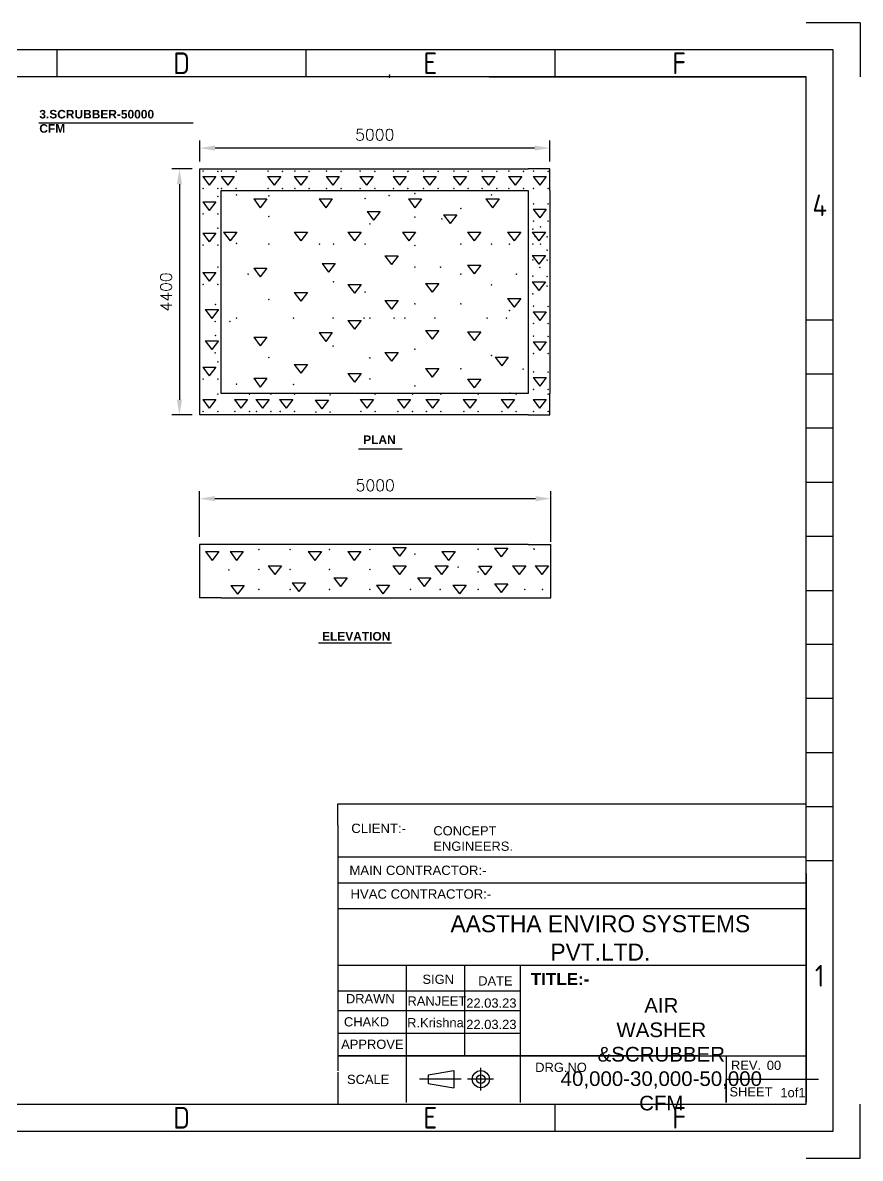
# Model space of a CAD drawing. Extents: x 26745 to 33068, y -1488 to 2983.
# Drawn here: x 29771 to 33068, y -1488 to 2983 of the extents above; entities that cross this region are included whole.
import ezdxf
from ezdxf.enums import TextEntityAlignment as Align

# ---------------------------------------------------------------- set-up
doc = ezdxf.new("R2010")
doc.units = 0
doc.header["$LTSCALE"] = 5
doc.header["$PDMODE"] = 3
doc.layers.get('0').update_dxf_attribs({"linetype": 'CONTINUOUS'})
doc.layers.get('DEFPOINTS').update_dxf_attribs({"linetype": 'CONTINUOUS'})
doc.layers.add('DIM', color=11, linetype='CONTINUOUS')
doc.layers.add('TEXT', color=5, linetype='CONTINUOUS')
doc.styles.add('BAUHAUS', font='bauhausb_0.TTF')
doc.styles.add('ISOCP', font='isocp.shx')
doc.styles.add('ROMANS', font='romans.shx', dxfattribs={"width": 0.85, "height": 75})
doc.styles.get("Standard").update_dxf_attribs({"font": 'romans.shx', "height": 45})
doc.dimstyles.get("Standard").update_dxf_attribs({"dimscale": 30, "dimtxt": 2, "dimasz": 1, "dimexe": 0.5, "dimexo": 0.5, "dimgap": 0.2, "dimtad": 1, "dimdec": 0, "dimdsep": 46, "dimtxsty": 'Standard', "dimcen": 2.5, "dimadec": 0, "dimazin": 0, "dimtfac": 1, "dimtdec": 0, "dimtmove": 2, "dimatfit": 3, "dimfxl": 0, "dimtolj": 1, "dimtzin": 0, "dimarcsym": 0})

# ---------------------------------------------------------------- blocks, each defined once
blk = doc.blocks.new('*D42')
at = {"color": 0, "lineweight": -2, "transparency": 16777216}
for p, q in [((30467.2, 958.9), (30467.2, 1139.2)), ((31850, 939.5), (31850, 1139.2)), ((31790, 1109.2), (30527.2, 1109.2))]:
    blk.add_line(p, q, dxfattribs=at)
at = {"color": 0, "transparency": 16777216}
for points in [[(30527.2, 1119.2), (30527.2, 1099.2), (30467.2, 1109.2)], [(31790, 1119.2), (31790, 1099.2), (31850, 1109.2)]]:
    blk.add_solid(points, dxfattribs=at)
at = {"layer": 'DEFPOINTS', "color": 0, "transparency": 16777216}
for p in [(30467.2, 1109.2), (30467.2, 928.9), (31850, 909.5)]:
    blk.add_point(p, dxfattribs=at)
at = {"color": 0, "transparency": 16777216, "insert": (31158.6, 1161.7), "char_height": 45, "attachment_point": 5}
blk.add_mtext('\\A1;5000', dxfattribs=at)
blk = doc.blocks.new('*D44')
at = {"color": 0, "lineweight": -2, "transparency": 16777216}
for p, q in [((30468, 2437.4), (30468, 2519.6)), ((31845.7, 2437.4), (31845.7, 2519.6)), ((31785.7, 2489.6), (30528, 2489.6))]:
    blk.add_line(p, q, dxfattribs=at)
at = {"color": 0, "transparency": 16777216}
for points in [[(30528, 2499.6), (30528, 2479.6), (30468, 2489.6)], [(31785.7, 2499.6), (31785.7, 2479.6), (31845.7, 2489.6)]]:
    blk.add_solid(points, dxfattribs=at)
at = {"layer": 'DEFPOINTS', "color": 0, "transparency": 16777216}
for p in [(30468, 2489.6), (30468, 2407.4), (31845.7, 2407.4)]:
    blk.add_point(p, dxfattribs=at)
at = {"color": 0, "transparency": 16777216, "insert": (31156.9, 2542.1), "char_height": 45, "attachment_point": 5}
blk.add_mtext('\\A1;5000', dxfattribs=at)
blk = doc.blocks.new('*D45')
at = {"color": 0, "lineweight": -2, "transparency": 16777216}
for p, q in [((30438, 2407.4), (30357.8, 2407.4)), ((30387.8, 2347.4), (30387.8, 1499)), ((30438, 1439), (30357.8, 1439))]:
    blk.add_line(p, q, dxfattribs=at)
at = {"color": 0, "transparency": 16777216}
for points in [[(30377.8, 2347.4), (30397.8, 2347.4), (30387.8, 2407.4)], [(30377.8, 1499), (30397.8, 1499), (30387.8, 1439)]]:
    blk.add_solid(points, dxfattribs=at)
at = {"layer": 'DEFPOINTS', "color": 0, "transparency": 16777216}
for p in [(30468, 2407.4), (30387.8, 1439), (30468, 1439)]:
    blk.add_point(p, dxfattribs=at)
at = {"color": 0, "transparency": 16777216, "insert": (30335.3, 1923.2), "char_height": 45, "attachment_point": 5, "rotation": 90}
blk.add_mtext('\\A1;4400', dxfattribs=at)

msp = doc.modelspace()

# ---------------------------------------------------------------- linework, layer by layer
at = {"color": 0}
for p, q in [((33068.3, 2983.3), (32855.4, 2983.3)), ((33068.3, 2983.3), (33068.3, 2770.3)), ((29906.5, 2770.3), (29906.5, 2876.8)), ((30885.9, 2876.8), (30885.9, 2770.3)), ((31865.3, 2876.8), (31865.3, 2770.3)), ((29834, 2589.5), (30442.2, 2589.5)), ((30468, 2322.8), (30468, 2407.6)), ((30468, 2407.6), (30552.7, 2407.4)), ((30479.5, 2377.3), (30531.5, 2377.3)), ((30479.5, 2377.3), (30505.5, 2343)), ((30531.5, 2377.3), (30505.5, 2343)), ((30551.7, 2377.3), (30603.7, 2377.3)), ((30551.7, 2377.3), (30577.7, 2343)), ((30552.7, 2407.4), (31761, 2407.4)), ((30603.7, 2377.3), (30577.7, 2343)), ((30735.1, 2377.3), (30787.1, 2377.3)), ((30735.1, 2377.3), (30761.1, 2343)), ((30787.1, 2377.3), (30761.1, 2343)), ((30840, 2377.3), (30892, 2377.3)), ((30840, 2377.3), (30866, 2343)), ((30892, 2377.3), (30866, 2343)), ((30965.2, 2377.3), (31017.2, 2377.3)), ((30965.2, 2377.3), (30991.2, 2343)), ((31017.2, 2377.3), (30991.2, 2343)), ((31097.9, 2377.3), (31149.9, 2377.3)), ((31097.9, 2377.3), (31123.9, 2343)), ((31149.9, 2377.3), (31123.9, 2343)), ((31228.7, 2377.3), (31280.7, 2377.3)), ((31228.7, 2377.3), (31254.7, 2343)), ((31280.7, 2377.3), (31254.7, 2343)), ((31346.9, 2377.3), (31398.9, 2377.3)), ((31346.9, 2377.3), (31372.9, 2343)), ((31398.9, 2377.3), (31372.9, 2343)), ((31465.8, 2377.3), (31517.8, 2377.3)), ((31465.8, 2377.3), (31491.8, 2343)), ((31517.8, 2377.3), (31491.8, 2343)), ((31578, 2377.3), (31630, 2377.3)), ((31578, 2377.3), (31604, 2343)), ((31630, 2377.3), (31604, 2343)), ((31683.2, 2377.3), (31735.2, 2377.3)), ((31683.2, 2377.3), (31709.2, 2343)), ((31735.2, 2377.3), (31709.2, 2343)), ((31845.7, 2407.4), (31761, 2407.4)), ((31780.2, 2377.3), (31832.2, 2377.3)), ((31780.2, 2377.3), (31806.2, 2343)), ((31832.2, 2377.3), (31806.2, 2343)), ((31845.7, 2322.8), (31845.7, 2407.4)), ((30468, 1523.7), (30468, 2322.8)), ((30552.7, 2322.8), (31761, 2322.8)), ((30552.7, 1523.7), (30552.7, 2322.8)), ((30680.2, 2289.2), (30732.2, 2289.2)), ((30680.2, 2289.2), (30706.2, 2255)), ((30732.2, 2289.2), (30706.2, 2255)), ((30937.6, 2289.2), (30989.6, 2289.2)), ((30937.6, 2289.2), (30963.6, 2255)), ((30989.6, 2289.2), (30963.6, 2255)), ((31289, 2289.2), (31341, 2289.2)), ((31289, 2289.2), (31315, 2255)), ((31341, 2289.2), (31315, 2255)), ((31594.2, 2289.2), (31646.2, 2289.2)), ((31594.2, 2289.2), (31620.2, 2255)), ((31646.2, 2289.2), (31620.2, 2255)), ((31761, 2322.8), (31761, 1523.7)), ((31845.7, 2322.8), (31845.7, 1523.7)), ((30479.5, 2277.8), (30531.5, 2277.8)), ((30479.5, 2277.8), (30505.5, 2243.6)), ((30531.5, 2277.8), (30505.5, 2243.6)), ((31126.4, 2239.9), (31178.4, 2239.9)), ((31126.4, 2239.9), (31152.4, 2205.7)), ((31178.4, 2239.9), (31152.4, 2205.7)), ((31780.2, 2249), (31832.2, 2249)), ((31780.2, 2249), (31806.2, 2214.7)), ((31832.2, 2249), (31806.2, 2214.7)), ((31427.5, 2227.3), (31479.5, 2227.3)), ((31427.5, 2227.3), (31453.5, 2193.1)), ((31479.5, 2227.3), (31453.5, 2193.1)), ((30479.5, 2154.1), (30531.5, 2154.1)), ((30479.5, 2154.1), (30505.5, 2119.9)), ((30531.5, 2154.1), (30505.5, 2119.9)), ((30561.5, 2158.4), (30613.5, 2158.4)), ((30561.5, 2158.4), (30587.5, 2124.2)), ((30613.5, 2158.4), (30587.5, 2124.2)), ((30840, 2158.4), (30892, 2158.4)), ((30840, 2158.4), (30866, 2124.2)), ((30892, 2158.4), (30866, 2124.2)), ((31051.2, 2158.4), (31103.2, 2158.4)), ((31051.2, 2158.4), (31077.2, 2124.2)), ((31103.2, 2158.4), (31077.2, 2124.2)), ((31265.4, 2158.4), (31317.5, 2158.4)), ((31265.4, 2158.4), (31291.5, 2124.2)), ((31317.5, 2158.4), (31291.5, 2124.2)), ((31522.4, 2158.4), (31574.4, 2158.4)), ((31522.4, 2158.4), (31548.4, 2124.2)), ((31574.4, 2158.4), (31548.4, 2124.2)), ((31679.9, 2158.4), (31731.9, 2158.4)), ((31679.9, 2158.4), (31705.9, 2124.2)), ((31731.9, 2158.4), (31705.9, 2124.2)), ((31776.7, 2158.4), (31828.7, 2158.4)), ((31776.7, 2158.4), (31802.7, 2124.2)), ((31828.7, 2158.4), (31802.7, 2124.2)), ((31196.8, 2064.8), (31248.8, 2064.8)), ((31196.8, 2064.8), (31222.8, 2030.6)), ((31248.8, 2064.8), (31222.8, 2030.6)), ((31776.7, 2066.3), (31828.7, 2066.3)), ((31776.7, 2066.3), (31802.7, 2032)), ((31828.7, 2066.3), (31802.7, 2032)), ((30680.2, 2016.6), (30732.2, 2016.6)), ((30680.2, 2016.6), (30706.2, 1982.4)), ((30732.2, 2016.6), (30706.2, 1982.4)), ((30949.2, 2034.8), (31001.2, 2034.8)), ((30949.2, 2034.8), (30975.2, 2000.6)), ((31001.2, 2034.8), (30975.2, 2000.6)), ((31522.4, 2028.6), (31574.4, 2028.6)), ((31522.4, 2028.6), (31548.4, 1994.4)), ((31574.4, 2028.6), (31548.4, 1994.4)), ((30479.5, 2000.1), (30531.5, 2000.1)), ((30479.5, 2000.1), (30505.5, 1965.9)), ((30531.5, 2000.1), (30505.5, 1965.9)), ((31051.2, 1952.2), (31103.2, 1952.2)), ((31051.2, 1952.2), (31077.2, 1918)), ((31103.2, 1952.2), (31077.2, 1918)), ((31356.7, 1955.9), (31408.7, 1955.9)), ((31356.7, 1955.9), (31382.7, 1921.7)), ((31408.7, 1955.9), (31382.7, 1921.7)), ((31776.7, 1963.2), (31828.7, 1963.2)), ((31776.7, 1963.2), (31802.7, 1929)), ((31828.7, 1963.2), (31802.7, 1929)), ((30840, 1920.9), (30892, 1920.9)), ((30840, 1920.9), (30866, 1886.7)), ((30892, 1920.9), (30866, 1886.7)), ((31196.8, 1890.1), (31248.8, 1890.1)), ((31196.8, 1890.1), (31222.8, 1855.8)), ((31248.8, 1890.1), (31222.8, 1855.8)), ((31679.9, 1897.2), (31731.9, 1897.2)), ((31679.9, 1897.2), (31705.9, 1863)), ((31731.9, 1897.2), (31705.9, 1863)), ((30489.6, 1853.4), (30541.6, 1853.4)), ((30489.6, 1853.4), (30515.6, 1819.2)), ((30541.6, 1853.4), (30515.6, 1819.2)), ((31780.2, 1845.5), (31832.2, 1845.5)), ((31780.2, 1845.5), (31806.2, 1811.3)), ((31832.2, 1845.5), (31806.2, 1811.3)), ((31051.2, 1811.3), (31103.2, 1811.3)), ((31051.2, 1811.3), (31077.2, 1777)), ((31103.2, 1811.3), (31077.2, 1777)), ((32961.9, 1812.2), (32855.4, 1812.2)), ((32961.9, -316.9), (32961.9, 1812.2)), ((30680.2, 1745.7), (30732.2, 1745.7)), ((30680.2, 1745.7), (30706.2, 1711.5)), ((30732.2, 1745.7), (30706.2, 1711.5)), ((30937.6, 1762.9), (30989.6, 1762.9)), ((30937.6, 1762.9), (30963.6, 1728.7)), ((30989.6, 1762.9), (30963.6, 1728.7)), ((31356.7, 1771.9), (31408.7, 1771.9)), ((31356.7, 1771.9), (31382.7, 1737.7)), ((31408.7, 1771.9), (31382.7, 1737.7)), ((31522.4, 1766.1), (31574.4, 1766.1)), ((31522.4, 1766.1), (31548.4, 1731.9)), ((31574.4, 1766.1), (31548.4, 1731.9)), ((30489.6, 1731), (30541.6, 1731)), ((30489.6, 1731), (30515.6, 1696.8)), ((30541.6, 1731), (30515.6, 1696.8)), ((31780.2, 1727.3), (31832.2, 1727.3)), ((31780.2, 1727.3), (31806.2, 1693)), ((31832.2, 1727.3), (31806.2, 1693)), ((31196.8, 1684.8), (31248.8, 1684.8)), ((31196.8, 1684.8), (31222.8, 1650.6)), ((31248.8, 1684.8), (31222.8, 1650.6)), ((31630.5, 1666.4), (31682.5, 1666.4)), ((31630.5, 1666.4), (31656.5, 1632.1)), ((31682.5, 1666.4), (31656.5, 1632.1)), ((30479.5, 1626.8), (30531.5, 1626.8)), ((30479.5, 1626.8), (30505.5, 1592.6)), ((30531.5, 1626.8), (30505.5, 1592.6)), ((30840, 1637), (30892, 1637)), ((30840, 1637), (30866, 1602.8)), ((30892, 1637), (30866, 1602.8)), ((31356.7, 1621.3), (31408.7, 1621.3)), ((31356.7, 1621.3), (31382.7, 1587.1)), ((31408.7, 1621.3), (31382.7, 1587.1)), ((30680.2, 1583.1), (30732.2, 1583.1)), ((30680.2, 1583.1), (30706.2, 1548.9)), ((30732.2, 1583.1), (30706.2, 1548.9)), ((31051.2, 1602.3), (31103.2, 1602.3)), ((31051.2, 1602.3), (31077.2, 1568.1)), ((31103.2, 1602.3), (31077.2, 1568.1)), ((31522.4, 1579.5), (31574.4, 1579.5)), ((31522.4, 1579.5), (31548.4, 1545.3)), ((31574.4, 1579.5), (31548.4, 1545.3)), ((31780.2, 1586.7), (31832.2, 1586.7)), ((31780.2, 1586.7), (31806.2, 1552.5)), ((31832.2, 1586.7), (31806.2, 1552.5)), ((32961.9, 1599.3), (32855.4, 1599.3)), ((30468.2, 1439), (30468, 1523.7)), ((31761, 1523.7), (30552.7, 1523.7)), ((31845.6, 1439), (31845.7, 1523.7)), ((30479.5, 1499.9), (30531.5, 1499.9)), ((30479.5, 1499.9), (30505.5, 1465.6)), ((30531.5, 1499.9), (30505.5, 1465.6)), ((30604.1, 1499.9), (30656.1, 1499.9)), ((30604.1, 1499.9), (30630.1, 1465.6)), ((30656.1, 1499.9), (30630.1, 1465.6)), ((30688.9, 1499.9), (30740.9, 1499.9)), ((30688.9, 1499.9), (30714.9, 1465.6)), ((30740.9, 1499.9), (30714.9, 1465.6)), ((30781.7, 1499.9), (30833.7, 1499.9)), ((30781.7, 1499.9), (30807.7, 1465.6)), ((30833.7, 1499.9), (30807.7, 1465.6)), ((30922.8, 1497), (30974.8, 1497)), ((30922.8, 1497), (30948.8, 1462.7)), ((30974.8, 1497), (30948.8, 1462.7)), ((31099.4, 1499.9), (31151.4, 1499.9)), ((31099.4, 1499.9), (31125.4, 1465.6)), ((31151.4, 1499.9), (31125.4, 1465.6)), ((31245.9, 1499.9), (31297.9, 1499.9)), ((31245.9, 1499.9), (31271.9, 1465.6)), ((31297.9, 1499.9), (31271.9, 1465.6)), ((31357.9, 1499.9), (31409.9, 1499.9)), ((31357.9, 1499.9), (31383.9, 1465.6)), ((31409.9, 1499.9), (31383.9, 1465.6)), ((31505, 1499.9), (31557, 1499.9)), ((31505, 1499.9), (31531, 1465.6)), ((31557, 1499.9), (31531, 1465.6)), ((31654.6, 1499.9), (31706.6, 1499.9)), ((31654.6, 1499.9), (31680.6, 1465.6)), ((31706.6, 1499.9), (31680.6, 1465.6)), ((31779.8, 1499.9), (31831.8, 1499.9)), ((31779.8, 1499.9), (31805.8, 1465.6)), ((31831.8, 1499.9), (31805.8, 1465.6)), ((30552.7, 1439), (30468.2, 1439)), ((31761, 1439), (30552.7, 1439)), ((31761, 1439), (31845.6, 1439)), ((32961.9, 1386.4), (32855.4, 1386.4)), ((31093.1, 1305), (31264.9, 1305)), ((32961.9, 1173.4), (32855.4, 1173.4)), ((32961.9, 960.5), (32855.4, 960.5)), ((30467.2, 928.9), (30467.2, 718.9)), ((30551.9, 928.9), (30467.2, 928.9)), ((30490.8, 900.6), (30542.8, 900.6)), ((30490.8, 900.6), (30516.8, 866.4)), ((30542.8, 900.6), (30516.8, 866.4)), ((31760.2, 928.9), (30551.9, 928.9)), ((30586.9, 900.6), (30638.9, 900.6)), ((30586.9, 900.6), (30612.9, 866.4)), ((30638.9, 900.6), (30612.9, 866.4)), ((30894.5, 900.6), (30946.5, 900.6)), ((30894.5, 900.6), (30920.5, 866.4)), ((30946.5, 900.6), (30920.5, 866.4)), ((31050.3, 900.6), (31102.4, 900.6)), ((31050.3, 900.6), (31076.3, 866.4)), ((31102.4, 900.6), (31076.3, 866.4)), ((31228, 916.4), (31280, 916.4)), ((31228, 916.4), (31254, 882.2)), ((31280, 916.4), (31254, 882.2)), ((31421.1, 900.6), (31473.1, 900.6)), ((31421.1, 900.6), (31447.1, 866.4)), ((31473.1, 900.6), (31447.1, 866.4)), ((31628.7, 913.8), (31680.7, 913.8)), ((31628.7, 913.8), (31654.7, 879.6)), ((31680.7, 913.8), (31654.7, 879.6)), ((31760.2, 928.9), (31765.3, 928.9)), ((31765.3, 928.9), (31850, 928.9)), ((31850, 718.9), (31850, 928.9)), ((30737.4, 844.9), (30789.4, 844.9)), ((30737.4, 844.9), (30763.4, 810.7)), ((30789.4, 844.9), (30763.4, 810.7)), ((31228, 844.9), (31280, 844.9)), ((31228, 844.9), (31254, 810.7)), ((31280, 844.9), (31254, 810.7)), ((31393.9, 844.9), (31445.9, 844.9)), ((31393.9, 844.9), (31419.9, 810.7)), ((31445.9, 844.9), (31419.9, 810.7)), ((31565.3, 843.2), (31617.4, 843.2)), ((31565.3, 843.2), (31591.3, 809)), ((31617.4, 843.2), (31591.3, 809)), ((31699.5, 844.9), (31751.5, 844.9)), ((31699.5, 844.9), (31725.5, 810.7)), ((31751.5, 844.9), (31725.5, 810.7)), ((31788.3, 844.9), (31840.3, 844.9)), ((31788.3, 844.9), (31814.3, 810.7)), ((31840.3, 844.9), (31814.3, 810.7)), ((30590.3, 767.2), (30642.3, 767.2)), ((30590.3, 767.2), (30616.3, 732.9)), ((30642.3, 767.2), (30616.3, 732.9)), ((30832.1, 777.8), (30884.1, 777.8)), ((30832.1, 777.8), (30858.1, 743.6)), ((30884.1, 777.8), (30858.1, 743.6)), ((30996.3, 797.8), (31048.3, 797.8)), ((30996.3, 797.8), (31022.3, 763.6)), ((31048.3, 797.8), (31022.3, 763.6)), ((31163.2, 769), (31215.2, 769)), ((31163.2, 769), (31189.2, 734.8)), ((31215.2, 769), (31189.2, 734.8)), ((31325.3, 797.8), (31377.3, 797.8)), ((31325.3, 797.8), (31351.3, 763.6)), ((31377.3, 797.8), (31351.3, 763.6)), ((31464.4, 769), (31516.4, 769)), ((31464.4, 769), (31490.4, 734.8)), ((31516.4, 769), (31490.4, 734.8)), ((31628.7, 774.1), (31680.7, 774.1)), ((31628.7, 774.1), (31654.7, 739.9)), ((31680.7, 774.1), (31654.7, 739.9)), ((30551.9, 718.9), (30467.2, 718.9)), ((30551.9, 718.9), (31765.3, 718.9)), ((31765.3, 718.9), (31850, 718.9)), ((32855.4, 747.6), (32961.9, 747.6)), ((30935.9, 541.7), (31222.2, 541.7)), ((32961.9, 534.7), (32855.4, 534.7)), ((32961.9, 321.8), (32855.4, 321.8)), ((32961.9, 108.9), (32855.4, 108.9)), ((31011.4, -91.8), (32850.8, -91.8)), ((31011.4, -176.9), (31011.4, -91.8)), ((32961.9, -104), (32855.4, -104)), ((31011.4, -176.9), (31011.4, -1143.4)), ((31011.4, -301.6), (32850.8, -301.6)), ((32961.9, -316.9), (32855.4, -316.9)), ((32855.4, -366.7), (32855.4, -1258.9)), ((32855.4, -374.8), (32855.4, -1267)), ((31011.4, -403), (32734.1, -403)), ((31128, -403), (32850.8, -403)), ((31011.4, -504.4), (32850.8, -504.4)), ((31011.4, -727.2), (32734.1, -727.2)), ((31128, -727.2), (32850.8, -727.2)), ((31281, -727.2), (31281, -1084.3)), ((31510.5, -727.2), (31510.5, -1084.3)), ((31728.7, -727.2), (31728.7, -1084.3)), ((31011.4, -828.6), (31728.7, -828.6)), ((31281, -828.6), (31281, -1084.3)), ((31011.4, -905.7), (31728.7, -905.7)), ((31011.4, -995), (31728.7, -995)), ((31011.4, -1084.3), (32850.8, -1084.3)), ((32428.4, -1084.3), (31011.4, -1084.3)), ((31281, -1084.3), (31281, -1268.1)), ((31728.7, -1084.3), (31728.7, -1268.1)), ((32428.4, -1084.3), (32850.8, -1084.3)), ((32540, -1084.3), (32540, -1268.1)), ((32855.4, -1075.7), (32855.4, -1203.2)), ((31011.4, -1149.4), (31011.4, -1275)), ((31366.9, -1159.4), (31468.1, -1142.5)), ((31366.9, -1159.4), (31366.9, -1193.2)), ((31468.1, -1142.5), (31468.1, -1210)), ((31366.9, -1193.2), (31468.1, -1210)), ((31574, -1176.3), (31574.6, -1176.3)), ((31574.3, -1176.6), (31574.3, -1176)), ((30954.5, -1275), (32855.4, -1275)), ((31062.7, -1275), (32855.4, -1275)), ((31865.3, -1275), (31865.3, -1381.5)), ((32271.6, -1274.2), (32271.6, -1275)), ((32575, -1274.2), (32575, -1275)), ((33068.3, -1488), (33068.3, -1275)), ((32855.4, -1488), (33068.3, -1488))]:
    msp.add_line(p, q, dxfattribs=at)
at = {"color": 0, "ltscale": 150}
msp.add_line((31607.7, 2770.3), (32855.4, 2770.3), dxfattribs=at)
at = {"color": 0, "ltscale": 300}
for p, q in [((31574.3, -1221.7), (31574.3, -1131.2)), ((31497.2, -1176.3), (31333.2, -1176.3)), ((31623.8, -1176.3), (31521.8, -1176.3))]:
    msp.add_line(p, q, dxfattribs=at)
at = {"color": 0}
for points in [[(32961.9, -1381.5), (32961.9, 2876.8), (26851.2, 2876.8), (26851.2, -1381.5)], [(32855.4, -1275), (32855.4, 2770.3), (26957.7, 2770.3), (26957.7, -1275)]]:
    msp.add_lwpolyline(points, close=True, dxfattribs=at)
for points in [[(32855.4, -844.6), (32855.4, -943.4)], [(32855.4, -852.7), (32855.4, -951.5)], [(32855.4, -929.9), (32855.4, -1035.3)]]:
    msp.add_lwpolyline(points, dxfattribs=at)
msp.add_circle((31574.3, -1176.3), 33.7, dxfattribs=at)
at = {"color": 0, "ltscale": 250}
msp.add_circle((31574.3, -1176.6), 16.9, dxfattribs=at)
at = {"layer": 'TEXT', "color": 0}
for p, q in [((32540, -1268.1), (32540, -1176.2)), ((32540, -1176.2), (32903.5, -1176.2))]:
    msp.add_line(p, q, dxfattribs=at)

# ---------------------------------------------------------------- texts
at = {"color": 0, "style": 'ISOCP'}
for s, p in [('D', (30396.2, 2823.6)), ('E', (31375.6, 2823.6)), ('F', (32355.1, 2823.6)), ('4', (32908.6, 2264.7)), ('1', (32908.6, -769.4)), ('D', (30396.2, -1328.3)), ('E', (31375.6, -1328.3)), ('F', (32355.1, -1328.3))]:
    msp.add_text(s, height=85.2, dxfattribs=at).set_placement(p, align=Align.MIDDLE)
at = {"color": 0, "ltscale": 150, "char_height": 2.366, "width": 1642.521, "attachment_point": 1, "style": 'ROMANS'}
for insert in [(31212.9, 2778.4), (31212.9, 2770.3)]:
    msp.add_mtext('\\pt3450;ED ', dxfattribs=dict(at, insert=insert))
at = {"color": 0}
for s, insert, char_height, width, attachment_point in [('{\\fArial|b1|i0|c0|p34;3.SCRUBBER-50000 CFM}', (29836.2, 2639.9), 33.634, 0.257, 1), ('{\\fArial|b1|i0|c0|p34;PLAN}', (31111.2, 1358.3), 33.634, 0.257, 1), ('{\\fArial|b1|i0|c0|p34;ELEVATION}', (30949.3, 584.2), 33.634, 0.257, 1), ('{\\fArial|b0|i0|c0|p34;CLIENT:-}', (31064.4, -170.3), 37, 1084.966, 1), ('{\\fArial|b0|i0|c0|p34;CONCEPT ENGINEERS. }', (31387.5, -180.3), 36.374, 0.368, 1), ('{\\fArial|b0|i0|c0|p34;MAIN CONTRACTOR:- }', (31057, -335.6), 37, 1084.966, 1), ('{\\fArial|b0|i0|c0|p34;HVAC CONTRACTOR:-}', (31061.2, -428.9), 37, 761.569, 1), ('{\\fArial|b1|i0|c0|p34;TITLE:-}', (31771, -758.1), 48.048, 0.368, 1), ('{\\fArial|b0|i0|c0|p34;SIGN}', (31344.6, -764.9), 36.374, 0.368, 1), ('{\\fArial|b0|i0|c0|p34;DATE}', (31564.1, -771.3), 36.374, 0.368, 1), ('{\\fArial|b0|i0|c0|p34;DRAWN}', (31043.2, -841.2), 36.374, 0.368, 1), ('{\\fArial|b0|i0|c0|p34;RANJEET}', (31285.5, -850.4), 36.374, 0.368, 1), ('{\\fArial|b0|i0|c0|p34;22.03.23}', (31517.1, -858.6), 36.374, 0.368, 1), ('{\\fArial|b0|i0|c0|p34;AIR WASHER &SCRUBBER\\P40,000-30,000-50,000 CFM }', (32285, -857.2), 57.658, 0.368, 2), ('{\\fArial|b0|i0|c0|p34;CHAKD}', (31035.4, -932.5), 36.374, 0.368, 1), ('{\\fArial|b0|i0|c0|p34;R.Krishna}', (31284.3, -935.9), 36.374, 0.368, 1), ('{\\fArial|b0|i0|c0|p34;22.03.23}', (31517.1, -942.7), 36.374, 0.368, 1), ('{\\fArial|b0|i0|c0|p34;APPROVE}', (31024.5, -1020.9), 36.374, 0.368, 1), ('{\\fArial|b0|i0|c0|p34;DRG.NO}', (31788.5, -1111.7), 36.374, 0.368, 1), ('{\\fArial|b0|i0|c0|p34;REV.}', (32559.1, -1103.2), 36.374, 0.368, 1), ('{\\fArial|b0|i0|c0|p34;  00}', (32700.3, -1103.7), 36.374, 0.368, 1), ('{\\fArial|b0|i0|c0|p34;SCALE}', (31047.5, -1159.2), 36.374, 0.368, 1), ('{\\fArial|b0|i0|c0|p34;SHEET\\Fromans|c0; }', (32553.3, -1208), 36.374, 0.368, 1), ('{\\fArial|b0|i0|c0|p34;1of1 }', (32753.6, -1211.1), 36.374, 0.368, 1)]:
    msp.add_mtext(s, dxfattribs=dict(at, insert=insert, char_height=char_height, width=width, attachment_point=attachment_point))
at = {"color": 0, "char_height": 31.5, "attachment_point": 1}
for insert in [(30474.8, 2428.8), (30531.8, 2428), (30546.9, 2428.8), (30604, 2428), (30730.4, 2428.8), (30787.4, 2428), (30835.2, 2428.8), (30892.3, 2428), (30960.5, 2428.8), (31017.5, 2428), (31093.1, 2428.8), (31150.2, 2428), (31223.9, 2428.8), (31280.9, 2428), (31342.1, 2428.8), (31399.2, 2428), (31461, 2428.8), (31518, 2428), (31573.2, 2428.8), (31630.3, 2428), (31678.4, 2428.8), (31735.5, 2428), (31775.5, 2428.8), (31832.5, 2428), (30474.8, 2360.3), (30531.8, 2360.3), (30546.9, 2360.3), (30604, 2360.3), (30730.4, 2360.3), (30787.4, 2360.3), (30835.2, 2360.3), (30892.3, 2360.3), (30960.5, 2360.3), (31017.5, 2360.3), (31093.1, 2360.3), (31150.2, 2360.3), (31223.9, 2360.3), (31280.9, 2360.3), (31342.1, 2360.3), (31399.2, 2360.3), (31461, 2360.3), (31518, 2360.3), (31573.2, 2360.3), (31630.3, 2360.3), (31678.4, 2360.3), (31735.5, 2360.3), (31775.5, 2360.3), (31832.5, 2360.3), (30531.8, 2328.6), (30606.3, 2335.3), (30733.5, 2331.5), (31112, 2320.8), (31206.7, 2332.4), (31308.2, 2340.2), (31609.5, 2335.9), (31489.5, 2281.7), (31775.5, 2300.5), (31832.5, 2299.8), (30474.8, 2260.8), (30531.8, 2260.8), (30733.5, 2250), (31131.1, 2220.9), (31308.2, 2247.4), (31414.7, 2241.3), (31775.5, 2232), (31832.5, 2232), (30531.8, 2204.9), (31772, 2199.7), (31802.1, 2209.2), (30474.8, 2137.2), (30531.8, 2137.2), (30606.3, 2144.5), (30733.5, 2141.5), (30932.2, 2141.5), (30987.5, 2141.5), (31112, 2141.5), (31308.2, 2135.9), (31489.5, 2141.5), (31609.5, 2141.5), (31679.9, 2141.5), (31772, 2141.5), (31782.2, 2172), (31802.7, 2141.5), (31829, 2170.7), (31829, 2117.1), (30531.8, 2050.9), (31308.2, 2050.3), (31409.5, 2050.3), (31772, 2079.8), (31800.4, 2049.3), (31829, 2078.5), (30651.6, 2022.6), (30651.6, 2022.6), (31489.5, 2022.6), (31708.5, 2022.6), (31772, 2014.8), (31829, 2014), (30474.8, 1983.1), (30531.8, 1983.1), (30987.5, 1992.4), (31112, 1952), (31609.5, 1981.6), (31829, 1975.5), (30733.5, 1923.1), (31308.2, 1906.9), (31489.5, 1906.9), (31772, 1946.3), (30522.4, 1904.2), (31679.9, 1880.2), (31775.5, 1897.1), (31832.5, 1896.3), (30522, 1836.5), (30579, 1836.5), (30606.3, 1849.8), (30829.9, 1849.8), (30986.2, 1849.8), (31108.7, 1849.8), (31131.1, 1849.8), (31227, 1849.8), (31268.1, 1849.8), (31386.4, 1849.8), (31592.4, 1849.8), (31668.4, 1849.8), (31775.5, 1828.5), (31832.5, 1828.5), (30522.4, 1781.8), (31775.5, 1778.8), (31832.5, 1778), (30986.2, 1739.7), (31308.2, 1728.4), (30522, 1714), (30733.5, 1695.2), (31131.1, 1694.4), (31609.5, 1703), (31775.5, 1710.3), (31832.5, 1710.3), (30531.8, 1677.6), (31489.5, 1649.9), (31734.9, 1649.4), (31775.5, 1638.3), (30474.8, 1609.8), (30531.8, 1609.8), (31131.1, 1611.4), (31832.5, 1637.5), (30531.8, 1550.6), (30606.3, 1589.5), (30656.4, 1550.6), (30741.2, 1550.6), (30829.9, 1588.7), (30834, 1550.6), (31151.7, 1550.6), (31298.1, 1550.6), (31308.2, 1583.2), (31410.2, 1550.6), (31557.3, 1550.6), (31681.7, 1555.2), (31706.9, 1550.6), (31775.5, 1569.7), (31832.1, 1550.6), (31832.5, 1569.7), (30975, 1547.7), (30474.8, 1482.9), (30531.8, 1482.9), (30599.3, 1482.9), (30656.4, 1482.9), (30684.2, 1482.9), (30741.2, 1482.9), (30777, 1482.9), (30834, 1482.9), (30918, 1480), (30975, 1480), (31094.6, 1482.9), (31151.7, 1482.9), (31241.1, 1482.9), (31298.1, 1482.9), (31353.1, 1482.9), (31410.2, 1482.9), (31500.3, 1482.9), (31557.3, 1482.9), (31649.9, 1482.9), (31706.9, 1482.9), (31775.1, 1482.9), (31832.1, 1482.9), (30693.8, 939.5), (30817.2, 939.5), (30971.3, 939.5), (31130.4, 939.5), (31557.1, 941), (31777, 941), (31307.3, 921.1), (30575.3, 858.9), (30693.8, 860.3), (30817.2, 860.3), (30971.3, 860.3), (31130.4, 860.3), (31479, 869.4), (31557.1, 851.1), (30693.8, 782.1), (30817.2, 782.1), (30971.3, 782.1), (31130.4, 782.1), (31290.2, 782.1), (31407.5, 782.1), (31557.1, 782.1), (31741.5, 782.1), (31809.9, 782.1)]:
    msp.add_mtext_dynamic_manual_height_columns('.', width=67.027, gutter_width=225, heights=[0], dxfattribs=dict(at, insert=insert))
at = {"layer": 'DIM', "color": 0, "insert": (32045, -620.2), "char_height": 67, "width": 1462.758, "attachment_point": 5, "style": 'BAUHAUS'}
msp.add_mtext('{\\C140;AASTHA ENVIRO SYSTEMS PVT.LTD.}', dxfattribs=at)

# ---------------------------------------------------------------- dimensions: what is measured, and where the dimension line sits
at = {"color": 0}
for base, p1, p2, picture, middle in [((30468, 2489.6), (31845.7, 2407.4), (30468, 2407.4), '*D44', (31156.9, 2542.1)), ((30467.2, 1109.2), (31850, 909.5), (30467.2, 928.9), '*D42', (31158.6, 1161.7))]:
    dim = msp.add_linear_dim(base=base, p1=p1, p2=p2, text='5000', dimstyle='Standard', override={"dimtxt": 45, "dimasz": 2, "dimexe": 1, "dimexo": 1, "dimgap": 1, "dimcen": 2}, dxfattribs=at)
    dim.commit()
    dim.dimension.update_dxf_attribs({"geometry": picture, "text_midpoint": middle})
dim = msp.add_linear_dim(base=(30387.8, 1439), p1=(30468, 2407.4), p2=(30468, 1439), angle=90, text='4400', dimstyle='Standard', override={"dimtxt": 45, "dimasz": 2, "dimexe": 1, "dimexo": 1, "dimgap": 1, "dimcen": 2}, dxfattribs=at)
dim.commit()
dim.dimension.update_dxf_attribs({"geometry": '*D45', "text_midpoint": (30335.3, 1923.2)})

doc.saveas('drawing.dxf')
